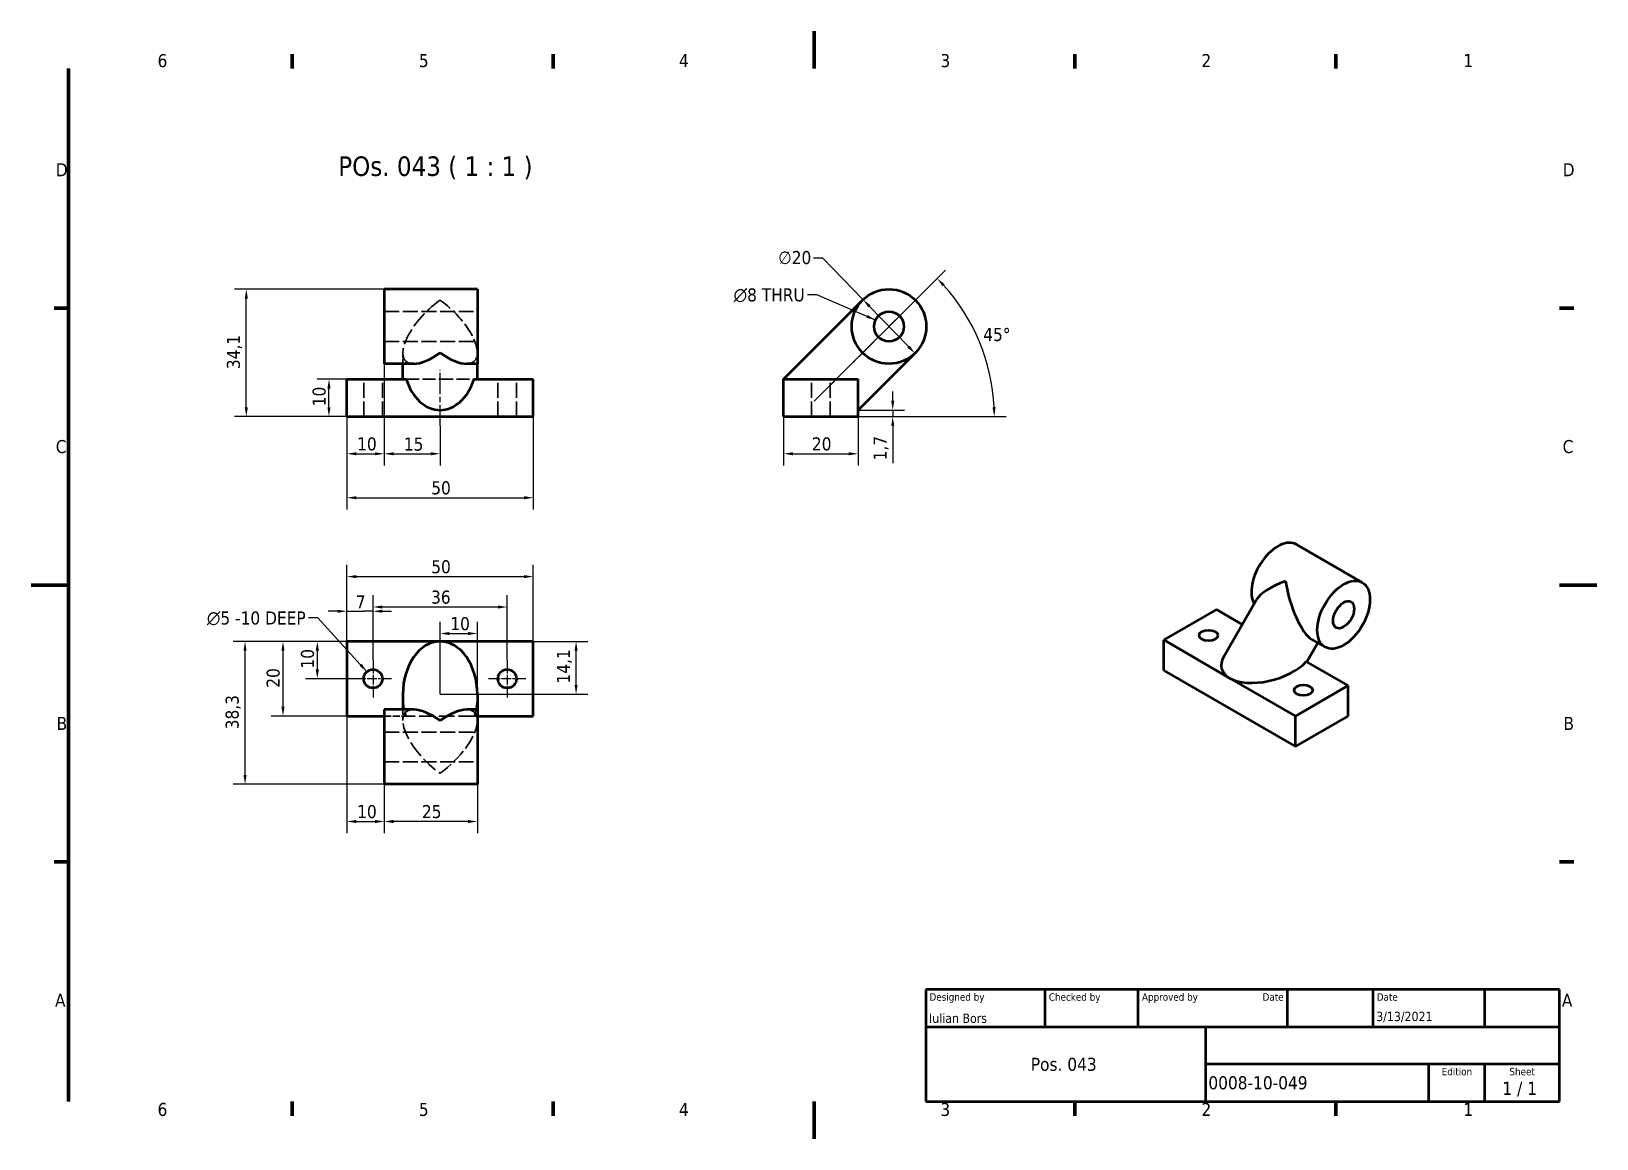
# Model space of a CAD drawing. Header units: millimetres. Extents: x 0 to 420, y 0 to 297.
import ezdxf
from ezdxf.enums import TextEntityAlignment as Align

# ---------------------------------------------------------------- set-up
doc = ezdxf.new("R2010")
doc.units = ezdxf.units.MM
doc.linetypes.add('CHAIN', pattern=[0.3543, 0.2362, -0.0295, 0.0591, -0.0295])
doc.linetypes.add('DASHED', pattern=[0.2068, 0.1655, -0.0413])
for name, color, linetype, lineweight in [('Border (ISO)', 7, 'Continuous', 70), ('Center Mark (ISO)', 7, 'Continuous', 25), ('Centerline (ISO)', 7, 'Continuous', 25), ('Dimension (ISO)', 7, 'Continuous', 25), ('Hidden (ISO)', 7, 'DASHED', 35), ('Symbol (ISO)', 7, 'Continuous', 25), ('Title (ISO)', 7, 'Continuous', 50), ('Visible (ISO)', 7, 'Continuous', 50)]:
    doc.layers.add(name, color=color, linetype=linetype, lineweight=lineweight)
doc.styles.add('Note Text (ISO)', font='tahoma.ttf')
doc.styles.add('Text Style39', font='tahoma.ttf')
doc.styles.add('Text Style41', font='tahoma.ttf')
doc.styles.add('Text Style45', font='tahoma.ttf')
doc.dimstyles.new('Default - Method 1b (ISO)', dxfattribs={"dimtxt": 3.5, "dimasz": 2.5, "dimexe": 3.175, "dimexo": 0, "dimgap": 0.762, "dimtad": 1, "dimtoh": 1, "dimrnd": 1e-08, "dimtxsty": 'Note Text (ISO)', "dimcen": 0.09, "dimdle": 10, "dimclrd": 256, "dimclre": 256, "dimclrt": 256, "dimazin": 2, "dimtfac": 1, "dimtmove": 0, "dimatfit": 3, "dimfxl": 0, "dimtolj": 1, "dimlwd": -1, "dimlwe": -1, "dimarcsym": 0})
doc.dimstyles.new('Default - Method 1b (ISO)$7', dxfattribs={"dimtxt": 3.5, "dimasz": 2.5, "dimexe": 3.175, "dimexo": 0, "dimgap": 0.762, "dimtad": 1, "dimtoh": 1, "dimrnd": 1e-08, "dimtxsty": 'Note Text (ISO)', "dimcen": 0.09, "dimdle": 10, "dimclrd": 256, "dimclre": 256, "dimclrt": 256, "dimazin": 2, "dimtfac": 1, "dimtmove": 0, "dimatfit": 3, "dimfxl": 0, "dimtolj": 1, "dimlwd": -1, "dimlwe": -1, "dimarcsym": 0})

# ---------------------------------------------------------------- blocks, each defined once
blk = doc.blocks.new('Borders Default Border')
at = {"layer": 'Border (ISO)'}
for p, q in [((70, 287), (70, 290.9)), ((140, 287), (140, 290.9)), ((280, 287), (280, 290.9)), ((350, 287), (350, 290.9)), ((10, 222.75), (6.1, 222.75)), ((410, 222.75), (413.9, 222.75)), ((10, 74.25), (6.1, 74.25)), ((410, 74.25), (413.9, 74.25)), ((70, 10), (70, 6.1)), ((140, 10), (140, 6.1)), ((280, 10), (280, 6.1)), ((350, 10), (350, 6.1))]:
    blk.add_line(p, q, dxfattribs=at)
at = {"layer": 'Border (ISO)', "flags": 128}
for points in [[(210, 297), (210, 287)], [(10, 10), (10, 287)], [(0, 148.5), (10, 148.5)], [(420, 148.5), (410, 148.5)], [(210, 0), (210, 10)]]:
    blk.add_lwpolyline(points, dxfattribs=at)
at = {"layer": 'Border (ISO)', "char_height": 3.5, "attachment_point": 7, "style": 'Note Text (ISO)'}
for s, insert in [('6', (33.88, 287.33)), ('5', (103.98, 287.33)), ('4', (173.78, 287.4)), ('3', (243.91, 287.33)), ('2', (313.94, 287.4)), ('1', (384.21, 287.4)), ('D', (6.57, 258.13)), ('D', (410.87, 258.13)), ('C', (6.56, 183.81)), ('C', (410.86, 183.81)), ('B', (6.78, 109.63)), ('B', (411.08, 109.63)), ('A', (6.36, 35.38)), ('A', (410.66, 35.38)), ('6', (33.88, 6.03)), ('5', (103.98, 6.03)), ('4', (173.78, 6.1)), ('3', (243.91, 6.03)), ('2', (313.94, 6.1)), ('1', (384.21, 6.1))]:
    blk.add_mtext(s, dxfattribs=dict(at, insert=insert))
blk = doc.blocks.new('*D5')
at = {"layer": 'Defpoints', "color": 0}
for p in [(91.68, 141.46), (84.68, 133.35), (91.68, 128.35)]:
    blk.add_point(p, dxfattribs=at)
at = {"layer": 'Dimension (ISO)'}
for p, q in [((84.68, 133.35), (84.68, 144.63)), ((91.68, 128.35), (91.68, 144.63)), ((82.18, 141.46), (79.68, 141.46)), ((84.68, 141.46), (87.18, 141.46)), ((87.18, 141.46), (89.18, 141.46)), ((91.68, 141.46), (89.18, 141.46)), ((94.18, 141.46), (96.68, 141.46))]:
    blk.add_line(p, q, dxfattribs=at)
for points in [[(82.18, 141.87), (82.18, 141.04), (84.68, 141.46)], [(94.18, 141.87), (94.18, 141.04), (91.68, 141.46)]]:
    blk.add_solid(points, dxfattribs=at)
at = {"layer": 'Dimension (ISO)', "insert": (87.07, 145.72), "char_height": 3.5, "attachment_point": 1, "style": 'Note Text (ISO)'}
blk.add_mtext('\\A1;7', dxfattribs=at)
blk = doc.blocks.new('*D6')
at = {"layer": 'Defpoints', "color": 0}
for p in [(127.68, 142.6), (91.68, 128.35), (127.68, 128.35)]:
    blk.add_point(p, dxfattribs=at)
at = {"layer": 'Dimension (ISO)'}
for p, q in [((91.68, 128.35), (91.68, 145.77)), ((127.68, 128.35), (127.68, 145.77)), ((94.18, 142.6), (125.18, 142.6))]:
    blk.add_line(p, q, dxfattribs=at)
for points in [[(94.18, 143.01), (94.18, 142.18), (91.68, 142.6)], [(125.18, 143.01), (125.18, 142.18), (127.68, 142.6)]]:
    blk.add_solid(points, dxfattribs=at)
at = {"layer": 'Dimension (ISO)', "insert": (107.25, 147), "char_height": 3.5, "attachment_point": 1, "style": 'Note Text (ISO)'}
blk.add_mtext('\\A1;36', dxfattribs=at)
blk = doc.blocks.new('*D7')
at = {"layer": 'Defpoints', "color": 0}
for p in [(134.68, 150.75), (84.68, 133.35), (134.68, 133.35)]:
    blk.add_point(p, dxfattribs=at)
at = {"layer": 'Dimension (ISO)'}
for p, q in [((84.68, 133.35), (84.68, 153.92)), ((134.68, 133.35), (134.68, 153.92)), ((87.18, 150.75), (132.18, 150.75))]:
    blk.add_line(p, q, dxfattribs=at)
for points in [[(87.18, 151.16), (87.18, 150.33), (84.68, 150.75)], [(132.18, 151.16), (132.18, 150.33), (134.68, 150.75)]]:
    blk.add_solid(points, dxfattribs=at)
at = {"layer": 'Dimension (ISO)', "insert": (107.3, 155.15), "char_height": 3.5, "attachment_point": 1, "style": 'Note Text (ISO)'}
blk.add_mtext('\\A1;50', dxfattribs=at)
blk = doc.blocks.new('*D8')
at = {"layer": 'Defpoints', "color": 0}
for p in [(84.68, 133.35), (76.74, 123.35), (86.68, 123.35)]:
    blk.add_point(p, dxfattribs=at)
at = {"layer": 'Dimension (ISO)'}
for p, q in [((84.68, 133.35), (73.57, 133.35)), ((76.74, 130.85), (76.74, 125.85)), ((86.68, 123.35), (73.57, 123.35))]:
    blk.add_line(p, q, dxfattribs=at)
for points in [[(76.32, 130.85), (77.16, 130.85), (76.74, 133.35)], [(76.32, 125.85), (77.16, 125.85), (76.74, 123.35)]]:
    blk.add_solid(points, dxfattribs=at)
at = {"layer": 'Dimension (ISO)', "insert": (72.34, 126.09), "char_height": 3.5, "attachment_point": 1, "rotation": 90, "style": 'Note Text (ISO)'}
blk.add_mtext('\\A1;10', dxfattribs=at)
blk = doc.blocks.new('*D9')
at = {"layer": 'Defpoints', "color": 0}
for p in [(84.68, 133.35), (67.53, 113.35), (84.68, 113.35)]:
    blk.add_point(p, dxfattribs=at)
at = {"layer": 'Dimension (ISO)'}
for p, q in [((84.68, 133.35), (64.35, 133.35)), ((67.53, 130.85), (67.53, 115.85)), ((84.68, 113.35), (64.35, 113.35))]:
    blk.add_line(p, q, dxfattribs=at)
for points in [[(67.11, 130.85), (67.94, 130.85), (67.53, 133.35)], [(67.11, 115.85), (67.94, 115.85), (67.53, 113.35)]]:
    blk.add_solid(points, dxfattribs=at)
at = {"layer": 'Dimension (ISO)', "insert": (63.12, 120.95), "char_height": 3.5, "attachment_point": 1, "rotation": 90, "style": 'Note Text (ISO)'}
blk.add_mtext('\\A1;20', dxfattribs=at)
blk = doc.blocks.new('*D10')
at = {"layer": 'Defpoints', "color": 0}
for p in [(256.58, 207.25), (210.07, 197.78), (205.98, 193.69), (205.99, 193.69)]:
    blk.add_point(p, dxfattribs=at)
at = {"layer": 'Dimension (ISO)'}
for p, q in [((210.07, 197.78), (245.27, 232.98)), ((205.99, 193.69), (261.54, 193.69))]:
    blk.add_line(p, q, dxfattribs=at)
blk.add_arc((205.98, 193.69), 52.39, 2.7346, 42.2654, dxfattribs=at)
for points in [[(244.45, 228.64), (245.05, 229.21), (243.02, 230.73)], [(258.72, 196.2), (257.89, 196.18), (258.37, 193.69)]]:
    blk.add_solid(points, dxfattribs=at)
at = {"layer": 'Dimension (ISO)', "insert": (255.4, 217.44), "char_height": 3.5, "attachment_point": 1, "style": 'Note Text (ISO)'}
blk.add_mtext('\\A1;45°', dxfattribs=at)
blk = doc.blocks.new('*D11')
at = {"layer": 'Defpoints', "color": 0}
for p in [(223.17, 225.02), (237.08, 210.65)]:
    blk.add_point(p, dxfattribs=at)
at = {"layer": 'Dimension (ISO)'}
for p, q in [((212.35, 236.19), (209.85, 236.19)), ((223.17, 225.02), (212.35, 236.19)), ((235.34, 212.45), (224.91, 223.22))]:
    blk.add_line(p, q, dxfattribs=at)
for points in [[(225.21, 223.51), (224.61, 222.93), (223.17, 225.02)], [(235.64, 212.74), (235.04, 212.16), (237.08, 210.65)]]:
    blk.add_solid(points, dxfattribs=at)
at = {"layer": 'Dimension (ISO)', "insert": (200.42, 238.08), "char_height": 3.5, "attachment_point": 1, "style": 'Note Text (ISO)'}
blk.add_mtext('\\A1;∅20', dxfattribs=at)
blk = doc.blocks.new('*D12')
at = {"layer": 'Defpoints', "color": 0}
for p in [(84.68, 193.69), (134.68, 193.69), (134.68, 171.91)]:
    blk.add_point(p, dxfattribs=at)
at = {"layer": 'Dimension (ISO)'}
for p, q in [((84.68, 193.69), (84.68, 168.73)), ((134.68, 193.69), (134.68, 168.73)), ((87.18, 171.91), (132.18, 171.91))]:
    blk.add_line(p, q, dxfattribs=at)
for points in [[(87.18, 172.32), (87.18, 171.49), (84.68, 171.91)], [(132.18, 172.32), (132.18, 171.49), (134.68, 171.91)]]:
    blk.add_solid(points, dxfattribs=at)
at = {"layer": 'Dimension (ISO)', "insert": (107.3, 176.31), "char_height": 3.5, "attachment_point": 1, "style": 'Note Text (ISO)'}
blk.add_mtext('\\A1;50', dxfattribs=at)
blk = doc.blocks.new('*D13')
at = {"layer": 'Defpoints', "color": 0}
for p in [(57.68, 227.83), (94.68, 227.83), (84.68, 193.69)]:
    blk.add_point(p, dxfattribs=at)
at = {"layer": 'Dimension (ISO)'}
for p, q in [((94.68, 227.83), (54.5, 227.83)), ((57.68, 196.19), (57.68, 225.33)), ((84.68, 193.69), (54.5, 193.69))]:
    blk.add_line(p, q, dxfattribs=at)
for points in [[(57.26, 225.33), (58.1, 225.33), (57.68, 227.83)], [(57.26, 196.19), (58.1, 196.19), (57.68, 193.69)]]:
    blk.add_solid(points, dxfattribs=at)
at = {"layer": 'Dimension (ISO)', "insert": (52.47, 206.4), "char_height": 3.5, "attachment_point": 1, "rotation": 90, "style": 'Note Text (ISO)'}
blk.add_mtext('\\A1;34,1', dxfattribs=at)
blk = doc.blocks.new('*D14')
at = {"layer": 'Defpoints', "color": 0}
for p in [(79.87, 203.69), (84.68, 203.69), (84.68, 193.69)]:
    blk.add_point(p, dxfattribs=at)
at = {"layer": 'Dimension (ISO)'}
for p, q in [((84.68, 203.69), (76.69, 203.69)), ((79.87, 196.19), (79.87, 201.19)), ((84.68, 193.69), (76.69, 193.69))]:
    blk.add_line(p, q, dxfattribs=at)
for points in [[(79.45, 201.19), (80.28, 201.19), (79.87, 203.69)], [(79.45, 196.19), (80.28, 196.19), (79.87, 193.69)]]:
    blk.add_solid(points, dxfattribs=at)
at = {"layer": 'Dimension (ISO)', "insert": (75.46, 196.43), "char_height": 3.5, "attachment_point": 1, "rotation": 90, "style": 'Note Text (ISO)'}
blk.add_mtext('\\A1;10', dxfattribs=at)
blk = doc.blocks.new('*D15')
at = {"layer": 'Defpoints', "color": 0}
for p in [(94.68, 207.83), (109.68, 191.19), (109.68, 183.69)]:
    blk.add_point(p, dxfattribs=at)
at = {"layer": 'Dimension (ISO)'}
for p, q in [((94.68, 207.83), (94.68, 180.52)), ((109.68, 191.19), (109.68, 180.52)), ((97.18, 183.69), (107.18, 183.69))]:
    blk.add_line(p, q, dxfattribs=at)
for points in [[(97.18, 184.11), (97.18, 183.28), (94.68, 183.69)], [(107.18, 184.11), (107.18, 183.28), (109.68, 183.69)]]:
    blk.add_solid(points, dxfattribs=at)
at = {"layer": 'Dimension (ISO)', "insert": (99.95, 188.04), "char_height": 3.5, "attachment_point": 1, "style": 'Note Text (ISO)'}
blk.add_mtext('\\A1;15', dxfattribs=at)
blk = doc.blocks.new('*D16')
at = {"layer": 'Defpoints', "color": 0}
for p in [(94.68, 207.83), (84.68, 193.69), (94.68, 183.69)]:
    blk.add_point(p, dxfattribs=at)
at = {"layer": 'Dimension (ISO)'}
for p, q in [((94.68, 207.83), (94.68, 180.52)), ((84.68, 193.69), (84.68, 180.52)), ((87.18, 183.69), (92.18, 183.69))]:
    blk.add_line(p, q, dxfattribs=at)
for points in [[(87.18, 184.11), (87.18, 183.28), (84.68, 183.69)], [(92.18, 184.11), (92.18, 183.28), (94.68, 183.69)]]:
    blk.add_solid(points, dxfattribs=at)
at = {"layer": 'Dimension (ISO)', "insert": (87.42, 188.1), "char_height": 3.5, "attachment_point": 1, "style": 'Note Text (ISO)'}
blk.add_mtext('\\A1;10', dxfattribs=at)
blk = doc.blocks.new('*D17')
at = {"layer": 'Defpoints', "color": 0}
for p in [(201.84, 193.69), (221.84, 193.69), (221.84, 183.69)]:
    blk.add_point(p, dxfattribs=at)
at = {"layer": 'Dimension (ISO)'}
for p, q in [((201.84, 193.69), (201.84, 180.52)), ((221.84, 193.69), (221.84, 180.52)), ((204.34, 183.69), (219.34, 183.69))]:
    blk.add_line(p, q, dxfattribs=at)
for points in [[(204.34, 184.11), (204.34, 183.28), (201.84, 183.69)], [(219.34, 184.11), (219.34, 183.28), (221.84, 183.69)]]:
    blk.add_solid(points, dxfattribs=at)
at = {"layer": 'Dimension (ISO)', "insert": (209.44, 188.1), "char_height": 3.5, "attachment_point": 1, "style": 'Note Text (ISO)'}
blk.add_mtext('\\A1;20', dxfattribs=at)
blk = doc.blocks.new('*D18')
at = {"layer": 'Defpoints', "color": 0}
for p in [(221.84, 195.41), (221.84, 193.69), (231.12, 193.69)]:
    blk.add_point(p, dxfattribs=at)
at = {"layer": 'Dimension (ISO)'}
for p, q in [((231.12, 197.91), (231.12, 200.41)), ((221.84, 195.41), (234.3, 195.41)), ((221.84, 193.69), (234.3, 193.69)), ((231.12, 195.41), (231.12, 193.69)), ((231.12, 191.19), (231.12, 181.16))]:
    blk.add_line(p, q, dxfattribs=at)
for points in [[(230.71, 197.91), (231.54, 197.91), (231.12, 195.41)], [(230.71, 191.19), (231.54, 191.19), (231.12, 193.69)]]:
    blk.add_solid(points, dxfattribs=at)
at = {"layer": 'Dimension (ISO)', "insert": (225.98, 181.92), "char_height": 3.5, "attachment_point": 1, "rotation": 90, "style": 'Note Text (ISO)'}
blk.add_mtext('\\A1;1,7', dxfattribs=at)
blk = doc.blocks.new('*D19')
at = {"layer": 'Defpoints', "color": 0}
for p in [(119.68, 135.49), (109.68, 119.21), (119.68, 119.21)]:
    blk.add_point(p, dxfattribs=at)
at = {"layer": 'Dimension (ISO)'}
for p, q in [((109.68, 119.21), (109.68, 138.66)), ((119.68, 119.21), (119.68, 138.66)), ((112.18, 135.49), (117.18, 135.49))]:
    blk.add_line(p, q, dxfattribs=at)
for points in [[(112.18, 135.9), (112.18, 135.07), (109.68, 135.49)], [(117.18, 135.9), (117.18, 135.07), (119.68, 135.49)]]:
    blk.add_solid(points, dxfattribs=at)
at = {"layer": 'Dimension (ISO)', "insert": (112.42, 139.89), "char_height": 3.5, "attachment_point": 1, "style": 'Note Text (ISO)'}
blk.add_mtext('\\A1;10', dxfattribs=at)
blk = doc.blocks.new('*D20')
at = {"layer": 'Defpoints', "color": 0}
for p in [(109.68, 133.35), (146.17, 133.35), (109.68, 119.21)]:
    blk.add_point(p, dxfattribs=at)
at = {"layer": 'Dimension (ISO)'}
for p, q in [((109.68, 133.35), (149.34, 133.35)), ((146.17, 121.71), (146.17, 130.85)), ((109.68, 119.21), (149.34, 119.21))]:
    blk.add_line(p, q, dxfattribs=at)
for points in [[(145.75, 130.85), (146.58, 130.85), (146.17, 133.35)], [(145.75, 121.71), (146.58, 121.71), (146.17, 119.21)]]:
    blk.add_solid(points, dxfattribs=at)
at = {"layer": 'Dimension (ISO)', "insert": (141.02, 122.07), "char_height": 3.5, "attachment_point": 1, "rotation": 90, "style": 'Note Text (ISO)'}
blk.add_mtext('\\A1;14,1', dxfattribs=at)
blk = doc.blocks.new('*D21')
at = {"layer": 'Defpoints', "color": 0}
for p in [(84.68, 113.35), (94.68, 95.07), (94.68, 85.07)]:
    blk.add_point(p, dxfattribs=at)
at = {"layer": 'Dimension (ISO)'}
for p, q in [((84.68, 113.35), (84.68, 81.9)), ((94.68, 95.07), (94.68, 81.9)), ((87.18, 85.07), (92.18, 85.07))]:
    blk.add_line(p, q, dxfattribs=at)
for points in [[(87.18, 85.49), (87.18, 84.65), (84.68, 85.07)], [(92.18, 85.49), (92.18, 84.65), (94.68, 85.07)]]:
    blk.add_solid(points, dxfattribs=at)
at = {"layer": 'Dimension (ISO)', "insert": (87.42, 89.48), "char_height": 3.5, "attachment_point": 1, "style": 'Note Text (ISO)'}
blk.add_mtext('\\A1;10', dxfattribs=at)
blk = doc.blocks.new('*D22')
at = {"layer": 'Defpoints', "color": 0}
for p in [(94.68, 95.07), (119.68, 95.07), (94.68, 85.07)]:
    blk.add_point(p, dxfattribs=at)
at = {"layer": 'Dimension (ISO)'}
for p, q in [((94.68, 95.07), (94.68, 81.9)), ((119.68, 95.07), (119.68, 81.9)), ((117.18, 85.07), (97.18, 85.07))]:
    blk.add_line(p, q, dxfattribs=at)
for points in [[(97.18, 85.49), (97.18, 84.65), (94.68, 85.07)], [(117.18, 85.49), (117.18, 84.65), (119.68, 85.07)]]:
    blk.add_solid(points, dxfattribs=at)
at = {"layer": 'Dimension (ISO)', "insert": (104.81, 89.48), "char_height": 3.5, "attachment_point": 1, "style": 'Note Text (ISO)'}
blk.add_mtext('\\A1;25', dxfattribs=at)
blk = doc.blocks.new('*D23')
at = {"layer": 'Defpoints', "color": 0}
for p in [(57.35, 133.35), (84.68, 133.35), (94.68, 95.07)]:
    blk.add_point(p, dxfattribs=at)
at = {"layer": 'Dimension (ISO)'}
for p, q in [((84.68, 133.35), (54.17, 133.35)), ((57.35, 97.57), (57.35, 130.85)), ((94.68, 95.07), (54.17, 95.07))]:
    blk.add_line(p, q, dxfattribs=at)
for points in [[(56.93, 130.85), (57.76, 130.85), (57.35, 133.35)], [(56.93, 97.57), (57.76, 97.57), (57.35, 95.07)]]:
    blk.add_solid(points, dxfattribs=at)
at = {"layer": 'Dimension (ISO)', "insert": (52.13, 109.79), "char_height": 3.5, "attachment_point": 1, "rotation": 90, "style": 'Note Text (ISO)'}
blk.add_mtext('\\A1;38,3', dxfattribs=at)
blk = doc.blocks.new('Title Blocks I.A.B')
at = {"layer": 'Title (ISO)'}
for p, q in [((270.07, 130), (100.07, 130)), ((100.07, 130), (100.07, 100)), ((132.07, 120), (132.07, 130)), ((157.07, 120), (157.07, 130)), ((197.07, 120), (197.07, 130)), ((220.07, 120), (220.07, 130)), ((250.07, 120), (250.07, 130)), ((270.07, 100), (270.07, 130)), ((100.07, 120), (270.07, 120)), ((175.07, 120), (175.07, 100)), ((270.07, 110), (175.07, 110)), ((235.07, 100), (235.07, 110)), ((250.07, 100), (250.07, 110)), ((100.07, 100), (270.07, 100))]:
    blk.add_line(p, q, dxfattribs=at)
at = {"layer": 'Title (ISO)', "style": 'Text Style41'}
for s, p in [('Designed by', (101.07, 129)), ('Checked by', (133.07, 129)), ('Approved by', (158.07, 129)), ('Date', (221.07, 129))]:
    blk.add_text(s, height=2, dxfattribs=at).set_placement(p, align=Align.TOP_LEFT)
blk.add_text('Date', height=2, dxfattribs=at).set_placement((196.07, 129), align=Align.TOP_RIGHT)
for s, p in [('Edition', (242.57, 109)), ('Sheet', (260.07, 109))]:
    blk.add_text(s, height=2, dxfattribs=at).set_placement(p, align=Align.TOP_CENTER)
at = {"layer": 'Title (ISO)', "style": 'Note Text (ISO)'}
blk.add_text('1 / 1 ', height=3.5, dxfattribs=at).set_placement((260.07, 103.5), align=Align.MIDDLE_CENTER)
at = {"layer": 'Title (ISO)'}
for tag, p, height, style in [('AUTHOR_001', (100.92, 121.05), 2.5, 'Text Style39'), ('CREATION_DATE_001', (220.91, 121.54), 2.5, 'Text Style39'), ('COMPANY_001', (128.24, 108.21), 3.5, 'Note Text (ISO)'), ('PART_NUMBER_001', (175.88, 103.25), 3.5, 'Note Text (ISO)')]:
    blk.add_attdef(tag, p, '', height=height, dxfattribs=dict(at, style=style))
at = {"layer": 'Title (ISO)', "style": 'Text Style39'}
for tag, p in [('CHECKED_BY', (133.07, 121)), ('ENG_APPROVED_BY', (158.07, 121))]:
    blk.add_attdef(tag, text='', height=2.5, dxfattribs=at).set_placement(p, align=Align.BOTTOM_LEFT)
blk.add_attdef('ENG_APPROVAL_DATE', text='', height=2.5, dxfattribs=at).set_placement((196.07, 121), align=Align.BOTTOM_RIGHT)
at = {"layer": 'Title (ISO)', "style": 'Note Text (ISO)'}
for tag, p in [('TITLE', (222.57, 115)), ('REVISION_NUMBER', (242.57, 103.5))]:
    blk.add_attdef(tag, text='', height=3.5, dxfattribs=at).set_placement(p, align=Align.MIDDLE_CENTER)

msp = doc.modelspace()

# ---------------------------------------------------------------- linework, layer by layer
at = {"layer": 'Center Mark (ISO)', "linetype": 'CHAIN', "ltscale": 11.111974}
for p, q in [((91.683, 128.354), (91.683, 118.354)), ((127.683, 128.354), (127.683, 118.354)), ((96.683, 123.354), (86.683, 123.354)), ((132.683, 123.354), (122.683, 123.354))]:
    msp.add_line(p, q, dxfattribs=at)
at = {"layer": 'Centerline (ISO)', "linetype": 'CHAIN', "ltscale": 23.990969}
for p, q in [((210.071, 197.783), (231.891, 219.602)), ((109.683, 191.193), (109.683, 206.193))]:
    msp.add_line(p, q, dxfattribs=at)
at = {"layer": 'Hidden (ISO)', "ltscale": 24.17795}
for p, q in [((94.683, 221.835), (119.683, 221.835)), ((94.683, 213.835), (119.683, 213.835)), ((89.183, 193.693), (89.183, 203.693)), ((94.183, 193.693), (94.183, 203.693)), ((125.183, 193.693), (125.183, 203.693)), ((130.183, 193.693), (130.183, 203.693)), ((209.338, 193.693), (209.338, 203.693)), ((214.338, 193.693), (214.338, 203.693)), ((94.683, 109.07), (119.683, 109.07)), ((94.683, 101.07), (119.683, 101.07))]:
    msp.add_line(p, q, dxfattribs=at)
at = {"layer": 'Hidden (ISO)', "ltscale": 7.885597}
for p, q in [((99.683, 207.835), (99.683, 210.764)), ((99.683, 115.07), (99.683, 112.141))]:
    msp.add_line(p, q, dxfattribs=at)
at = {"layer": 'Hidden (ISO)', "ltscale": 21.19743}
for p, q in [((100.582, 203.693), (109.683, 203.693)), ((109.683, 203.693), (118.785, 203.693))]:
    msp.add_line(p, q, dxfattribs=at)
at = {"layer": 'Hidden (ISO)', "ltscale": 11.228754}
msp.add_line((94.683, 113.354), (100.582, 113.354), dxfattribs=at)
at = {"layer": 'Hidden (ISO)', "ltscale": 25.436916}
msp.add_line((118.785, 113.354), (100.582, 113.354), dxfattribs=at)
at = {"layer": 'Hidden (ISO)', "ltscale": 1.709877}
msp.add_line((118.785, 113.354), (119.683, 113.354), dxfattribs=at)
at = {"layer": 'Hidden (ISO)', "ltscale": 26.712788}
for centre, major_axis, start_param, end_param in [((109.683, 217.835), (9.239, 9.239), 1.1780972, 3.5342917), ((109.683, 105.07), (9.239, -9.239), 2.7488936, 5.1050881)]:
    msp.add_ellipse(centre, major_axis=major_axis, ratio=0.4142136, start_param=start_param, end_param=end_param, dxfattribs=at)
at = {"layer": 'Hidden (ISO)', "ltscale": 23.091137}
for centre, major_axis, start_param, end_param in [((109.683, 217.835), (-9.239, 9.239), 3.5342917, 5.1050881), ((109.683, 105.07), (9.239, 9.239), 4.3196899, 5.8904862)]:
    msp.add_ellipse(centre, major_axis=major_axis, ratio=0.4142136, start_param=start_param, end_param=end_param, dxfattribs=at)
at = {"layer": 'Hidden (ISO)', "ltscale": 20.599695}
for centre, major_axis, start_param, end_param in [((109.683, 217.835), (-9.239, 9.239), 2.7488936, 3.5342917), ((109.683, 105.07), (9.239, 9.239), 5.8904862, 6.6758844)]:
    msp.add_ellipse(centre, major_axis=major_axis, ratio=0.4142136, start_param=start_param, end_param=end_param, dxfattribs=at)
at = {"layer": 'Hidden (ISO)', "ltscale": 11.327561}
for start_param, end_param in [(4.712389, 5.1394676), (1.1437177, 1.5707963)]:
    msp.add_ellipse((109.683, 119.212), major_axis=(0, -14.142), ratio=0.7071068, start_param=start_param, end_param=end_param, dxfattribs=at)
at = {"layer": 'Visible (ISO)'}
for p, q in [((94.683, 227.835), (94.683, 207.835)), ((119.683, 227.835), (94.683, 227.835)), ((119.683, 227.835), (119.683, 207.835)), ((201.838, 203.693), (223.052, 224.906)), ((221.838, 195.408), (237.194, 210.764)), ((102.612, 207.835), (94.683, 207.835)), ((99.683, 203.693), (99.683, 207.835)), ((119.683, 207.835), (116.754, 207.835)), ((119.683, 203.693), (119.683, 207.835)), ((84.683, 203.693), (100.582, 203.693)), ((84.683, 193.693), (84.683, 203.693)), ((118.785, 203.693), (134.683, 203.693)), ((134.683, 193.693), (134.683, 203.693)), ((201.838, 203.693), (221.838, 203.693)), ((201.838, 193.693), (201.838, 203.693)), ((221.838, 193.693), (221.838, 203.693)), ((84.683, 193.693), (134.683, 193.693)), ((201.838, 193.693), (221.838, 193.693)), ((339.427, 159.382), (357.105, 149.176)), ((319.951, 129.319), (328.756, 144.568)), ((317.963, 141.916), (303.821, 133.751)), ((324.909, 137.906), (317.963, 141.916)), ((84.683, 133.354), (84.683, 113.354)), ((109.683, 133.354), (84.683, 133.354)), ((134.683, 133.354), (109.683, 133.354)), ((134.683, 113.354), (134.683, 133.354)), ((303.821, 133.751), (321.498, 123.545)), ((303.821, 125.586), (303.821, 133.751)), ((342.23, 127.906), (345.159, 132.979)), ((343.569, 133.896), (347.105, 131.855)), ((353.318, 121.504), (342.076, 127.994)), ((303.821, 125.586), (339.176, 105.174)), ((321.498, 123.545), (339.176, 113.339)), ((99.683, 119.212), (99.683, 115.07)), ((119.683, 119.212), (119.683, 115.07)), ((339.176, 113.339), (353.318, 121.504)), ((353.318, 113.339), (353.318, 121.504)), ((94.683, 115.07), (94.683, 95.07)), ((102.612, 115.07), (94.683, 115.07)), ((119.683, 115.07), (116.754, 115.07)), ((119.683, 115.07), (119.683, 95.07)), ((84.683, 113.354), (94.683, 113.354)), ((119.683, 113.354), (134.683, 113.354)), ((339.176, 105.174), (353.318, 113.339)), ((339.176, 105.174), (339.176, 113.339)), ((119.683, 95.07), (94.683, 95.07))]:
    msp.add_line(p, q, dxfattribs=at)
for centre, radius in [((230.123, 217.835), 10), ((230.123, 217.835), 4), ((91.683, 123.354), 2.5), ((127.683, 123.354), 2.5)]:
    msp.add_circle(centre, radius, dxfattribs=at)
for centre, major_axis, ratio, start_param, end_param in [((109.683, 217.835), (9.239, 9.239), 0.4142136, 3.5342917, 4.3196899), ((109.683, 217.835), (-9.239, 9.239), 0.4142136, 1.9634954, 2.7488936), ((109.683, 209.55), (0, -14.142), 0.7071068, 5.1394676, 7.426903), ((334.427, 150.722), (5, 8.66), 0.5773503, 0, 2.8181451), ((341.498, 146.639), (13.019, 3.488), 0.3178372, 1.8785362, 2.8338528), ((341.498, 146.639), (-3.488, 13.019), 0.3178372, 1.2630565, 2.8338528), ((109.683, 119.212), (0, -14.142), 0.7071068, 3.1415927, 4.712389), ((109.683, 119.212), (0, -14.142), 0.7071068, 1.5707963, 3.1415927), ((331.498, 129.319), (12.131, 3.251), 0.5176381, 2.6639343, 3.619251), ((331.498, 129.319), (12.131, 3.251), 0.5176381, 3.619251, 5.6171259), ((109.683, 105.07), (9.239, -9.239), 0.4142136, 1.9634954, 2.7488936), ((109.683, 105.07), (9.239, 9.239), 0.4142136, 0.3926991, 1.1780972)]:
    msp.add_ellipse(centre, major_axis=major_axis, ratio=ratio, start_param=start_param, end_param=end_param, dxfattribs=at)
for centre, major_axis in [((352.105, 140.515), (5, 8.66)), ((352.105, 140.515), (2, 3.464)), ((315.842, 134.976), (2.5, 0)), ((341.297, 120.279), (2.5, 0))]:
    msp.add_ellipse(centre, major_axis=major_axis, ratio=0.5773503, dxfattribs=at)

# ---------------------------------------------------------------- block references
msp.add_blockref('Borders Default Border', (0, 0))
msp.add_blockref('Title Blocks I.A.B', (139.929, -90)).add_auto_attribs({'PART_NUMBER_001': '0008-10-049', 'COMPANY_001': 'Pos. 043', 'AUTHOR_001': 'Iulian Bors', 'CREATION_DATE_001': '3/13/2021'})

# ---------------------------------------------------------------- texts
at = {"layer": 'Symbol (ISO)', "insert": (82.356, 257.264), "char_height": 5.24, "attachment_point": 7, "style": 'Text Style45'}
msp.add_mtext('POs. 043 ( 1 : 1 )', dxfattribs=at)
at = {"layer": 'Symbol (ISO)', "char_height": 3.5, "attachment_point": 3, "line_spacing_factor": 0.6125, "style": 'Note Text (ISO)'}
for s, insert, width in [('\\fAIGDT|b0|i0;\\H3.5000;n\\fTahoma|b0|i0;\\H3.5000;8 THRU', (207.509, 228.064), 20.45914), ('\\fAIGDT|b0|i0;\\H3.5000;n\\fTahoma|b0|i0;\\H3.5000;5 -10 DEEP', (73.611, 141.405), 28.15364)]:
    msp.add_mtext(s, dxfattribs=dict(at, insert=insert, width=width))

# ---------------------------------------------------------------- dimensions: what is measured, and where the dimension line sits
at = {"layer": 'Dimension (ISO)'}
dim = msp.add_diameter_dim_2p(p1=(237.078, 210.65), p2=(223.167, 225.019), dimstyle='Default - Method 1b (ISO)', override={"dimgap": 0.762, "dimtad": 0, "dimtih": 1, "dimdec": 2, "dimlfac": 1, "dimtol": 0, "dimlim": 0, "dimtp": 0, "dimtm": 0, "dimtdec": 2, "dimatfit": 2}, dxfattribs=at)
dim.commit()
dim.dimension.update_dxf_attribs({"geometry": '*D11', "text_midpoint": (204.754, 236.194), "dimtype": 163})
dim = msp.add_angular_dim_3p(base=(256.581, 207.251), center=(205.981, 193.693), p1=(205.991, 193.693), p2=(210.071, 197.783), dimstyle='Default - Method 1b (ISO)', override={"dimgap": 0.762, "dimtad": 3, "dimtih": 1, "dimadec": 2, "dimtol": 0, "dimlim": 0, "dimtp": 0, "dimtm": 0, "dimtdec": 2}, dxfattribs=at)
dim.commit()
dim.dimension.update_dxf_attribs({"geometry": '*D10', "text_midpoint": (254.378, 213.739), "dimtype": 165})
for base, p1, p2, angle, override, picture, middle in [((57.679, 227.835), (84.683, 193.693), (94.683, 227.835), 270, {"dimgap": 0.762, "dimtoh": 0, "dimdec": 1, "dimtol": 0, "dimlim": 0, "dimtp": 0, "dimtm": 0, "dimtdec": 2, "dimtofl": 0, "dimatfit": 1}, '*D13', (57.679, 210.764)), ((79.866, 203.693), (84.683, 193.693), (84.683, 203.693), 270, {"dimgap": 0.762, "dimtoh": 0, "dimdec": 2, "dimtol": 0, "dimlim": 0, "dimtp": 0, "dimtm": 0, "dimtdec": 2, "dimtofl": 0, "dimatfit": 1}, '*D14', (79.866, 198.693)), ((231.124, 193.693), (221.838, 195.408), (221.838, 193.693), 270, {"dimgap": 0.762, "dimtoh": 0, "dimdec": 1, "dimtol": 0, "dimlim": 0, "dimtp": 0, "dimtm": 0, "dimtdec": 2, "dimtofl": 1, "dimatfit": 1}, '*D18', (231.124, 184.926)), ((134.683, 171.906), (84.683, 193.693), (134.683, 193.693), 180, {"dimgap": 0.762, "dimtoh": 0, "dimdec": 2, "dimtol": 0, "dimlim": 0, "dimtp": 0, "dimtm": 0, "dimtdec": 2, "dimtofl": 0, "dimatfit": 1}, '*D12', (109.683, 171.906)), ((134.683, 150.748), (84.683, 133.354), (134.683, 133.354), 180, {"dimgap": 0.762, "dimtoh": 0, "dimdec": 2, "dimtol": 0, "dimlim": 0, "dimtp": 0, "dimtm": 0, "dimtdec": 2, "dimtofl": 0, "dimatfit": 1}, '*D7', (109.683, 150.748)), ((127.683, 142.596), (91.683, 128.354), (127.683, 128.354), 180, {"dimgap": 0.762, "dimtoh": 0, "dimdec": 2, "dimtol": 0, "dimlim": 0, "dimtp": 0, "dimtm": 0, "dimtdec": 2, "dimtofl": 0, "dimatfit": 1}, '*D6', (109.683, 142.596)), ((91.683, 141.456), (84.683, 133.354), (91.683, 128.354), 180, {"dimgap": 0.762, "dimtoh": 0, "dimdec": 2, "dimtol": 0, "dimlim": 0, "dimtp": 0, "dimtm": 0, "dimtdec": 2, "dimtofl": 0}, '*D5', (88.183, 141.456)), ((119.683, 135.486), (109.683, 119.212), (119.683, 119.212), 180, {"dimgap": 0.762, "dimtoh": 0, "dimdec": 2, "dimtol": 0, "dimlim": 0, "dimtp": 0, "dimtm": 0, "dimtdec": 2, "dimtofl": 0, "dimatfit": 1}, '*D19', (114.683, 135.486)), ((57.346, 133.354), (94.683, 95.07), (84.683, 133.354), 90, {"dimgap": 0.762, "dimtoh": 0, "dimdec": 1, "dimtol": 0, "dimlim": 0, "dimtp": 0, "dimtm": 0, "dimtdec": 2, "dimtofl": 0, "dimatfit": 1}, '*D23', (57.346, 114.212)), ((67.527, 113.354), (84.683, 133.354), (84.683, 113.354), 90, {"dimgap": 0.762, "dimtoh": 0, "dimdec": 2, "dimtol": 0, "dimlim": 0, "dimtp": 0, "dimtm": 0, "dimtdec": 2, "dimtofl": 0, "dimatfit": 1}, '*D9', (67.527, 123.354)), ((76.741, 123.354), (84.683, 133.354), (86.683, 123.354), 90, {"dimgap": 0.762, "dimtoh": 0, "dimdec": 2, "dimtol": 0, "dimlim": 0, "dimtp": 0, "dimtm": 0, "dimtdec": 2, "dimtofl": 0, "dimatfit": 1}, '*D8', (76.741, 128.354)), ((146.167, 133.354), (109.683, 119.212), (109.683, 133.354), 90, {"dimgap": 0.762, "dimtoh": 0, "dimdec": 1, "dimtol": 0, "dimlim": 0, "dimtp": 0, "dimtm": 0, "dimtdec": 2, "dimtofl": 0, "dimatfit": 1}, '*D20', (146.167, 126.283)), ((94.683, 85.07), (84.683, 113.354), (94.683, 95.07), 180, {"dimgap": 0.762, "dimtoh": 0, "dimdec": 2, "dimtol": 0, "dimlim": 0, "dimtp": 0, "dimtm": 0, "dimtdec": 2, "dimtofl": 0, "dimatfit": 1}, '*D21', (89.683, 85.07)), ((94.683, 85.07), (119.683, 95.07), (94.683, 95.07), 180, {"dimgap": 0.762, "dimtoh": 0, "dimdec": 2, "dimtol": 0, "dimlim": 0, "dimtp": 0, "dimtm": 0, "dimtdec": 2, "dimtofl": 0, "dimatfit": 1}, '*D22', (107.183, 85.07))]:
    dim = msp.add_linear_dim(base=base, p1=p1, p2=p2, angle=angle, dimstyle='Default - Method 1b (ISO)', override=override, dxfattribs=at)
    dim.commit()
    dim.dimension.update_dxf_attribs({"geometry": picture, "text_midpoint": middle, "dimtype": 160})
for base, p1, p2, picture, middle in [((94.683, 183.693), (84.683, 193.693), (94.683, 207.835), '*D16', (89.683, 183.693)), ((109.683, 183.693), (94.683, 207.835), (109.683, 191.193), '*D15', (102.183, 183.693)), ((221.838, 183.693), (201.838, 193.693), (221.838, 193.693), '*D17', (211.838, 183.693))]:
    dim = msp.add_linear_dim(base=base, p1=p1, p2=p2, dimstyle='Default - Method 1b (ISO)', override={"dimgap": 0.762, "dimtoh": 0, "dimdec": 2, "dimtol": 0, "dimlim": 0, "dimtp": 0, "dimtm": 0, "dimtdec": 2, "dimtofl": 0, "dimatfit": 1}, dxfattribs=at)
    dim.commit()
    dim.dimension.update_dxf_attribs({"geometry": picture, "text_midpoint": middle, "dimtype": 160})

# ---------------------------------------------------------------- leaders
at = {"layer": 'Symbol (ISO)', "annotation_type": 0, "has_hookline": 1, "hookline_direction": 1}
for points, text_width in [([(226.512, 219.556), (210.771, 226.314), (208.271, 226.314)], 19.807), ([(90.044, 125.242), (76.873, 139.655), (74.373, 139.655)], 27.653)]:
    msp.add_leader(points, dimstyle='Default - Method 1b (ISO)$7', override={"dimtad": 0}, dxfattribs=dict(at, text_width=text_width))

doc.saveas('drawing.dxf')
